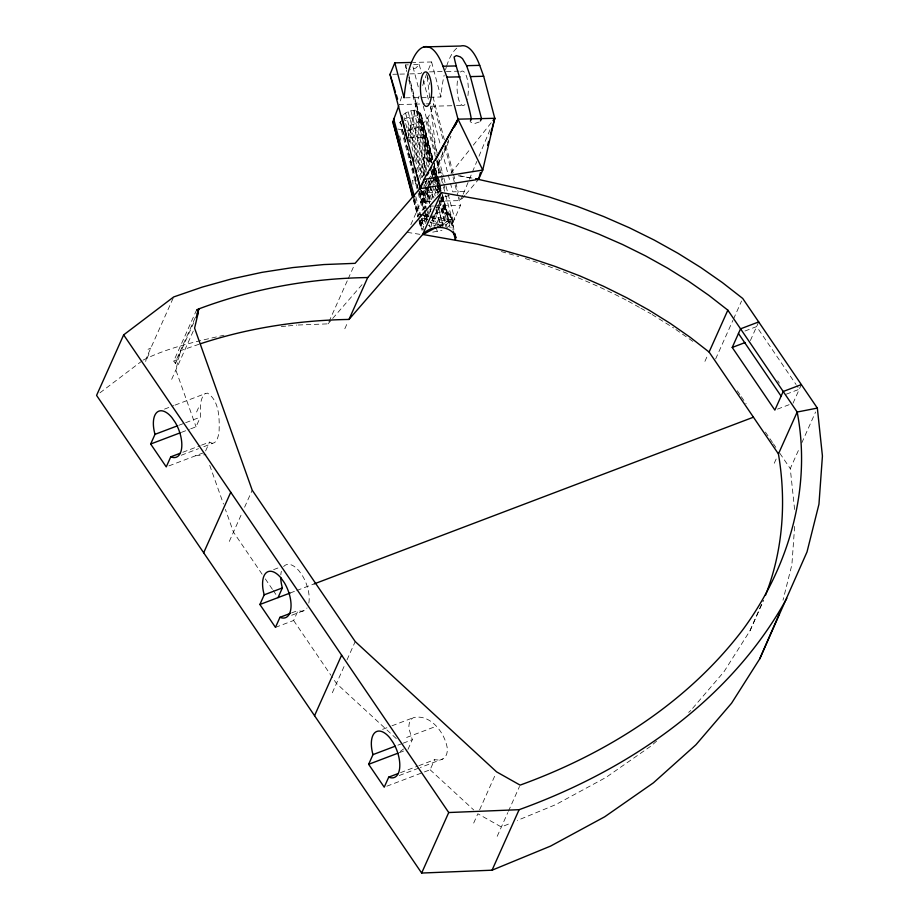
<?xml version="1.0" encoding="UTF-8"?>
<svg xmlns="http://www.w3.org/2000/svg" width="919" height="919" viewBox="0 0 919 919"><rect width="100%" height="100%" fill="white"/><g stroke="black" fill="none" stroke-linecap="round" stroke-linejoin="round"><path stroke-width="0.69" stroke-dasharray="4.59 3.45" d="M430.77 201.318L423.693 201.491L423.969 190.095M424.004 188.671L424.107 184.397M424.337 174.415L425.221 137.379L408.151 137.816L409.173 141.963M794.636 526.438L791.891 564.726L783.022 600.164M417.64 216.93L419.788 212.105L422.418 210.118M438.857 226.281C457.111 225.431 451.884 206.338 436.364 207.476M421.568 177.735L407.668 125.512C429.931 123.571 420.879 101.423 403.315 114.611L404.957 120.78L409.863 118.172L417.973 117.368M424.854 230.692C420.845 228.957 418.88 224.225 420.661 220.204L419.569 216.08M434.205 214.518L437.49 226.878C442.51 225.775 449.437 221.893 448.127 215.85L441.913 192.496M408.312 64.835L405.578 64.916L406.577 71.487M196.643 309.818L173.737 361.029L175.449 363.522L176.287 359.961L195.092 317.928M408.151 137.816L416.364 104.1L419.087 96.116M401.66 96.541L399.283 104.525L424.911 103.893M420.994 190.417L423.693 201.491L427.76 189.429M428.208 188.085L430.919 180.044M431.379 178.7L434.09 170.658L439.535 191.382L432.895 166.419M422.706 85.456L426.784 73.474L429.678 97.575M406.807 130.326C421.407 130.027 430.804 116.966 433.458 103.675L443.326 140.779M446.278 228.222L452.952 222.57L460.522 205.362L458.328 197.114M463.187 194.127L476.812 161.445M478.983 156.219L490.424 128.752M428.392 69.637L431.585 61.975L413.205 62.412M423.693 201.491L428.541 189.854M430.724 184.616L432.367 180.687M434.549 175.449L450.919 136.184M462.648 195.425L460.465 200.606L439.259 201.112M692.616 708.331L723.896 671.869L750.053 630.652L763.149 600.601M173.117 298.216L146.615 357.457L145.707 361.293L149.866 351.977M175.449 363.522L194.254 321.489M171.681 379.317L194.587 328.117M196.609 411.999L199.733 405.015M190.704 428.828L196.034 426.807L200.365 417.123L200.48 404.728A23.86 8.88 83.7 0 1 205.132 393.688L207.487 393.102C219.503 400.879 219.538 418.65 219.078 431.597A23.86 8.88 83.7 0 1 214.426 442.648L203.811 446.68M205.615 450.919L209.555 442.108L212.071 443.234L214.426 442.648M229.302 541.417L242.248 512.469M244.592 507.231L252.208 490.206M298.216 325.016L328.026 323.856L347.6 280.077M348.186 278.79L353.941 265.913M344.82 328.749L347.945 321.765M410.827 224.661L426.37 189.9M426.944 188.613L430.402 180.882M432.711 175.736L434.434 171.876L445.784 173.634M275.459 627.378L293.62 620.486L298.124 610.423A24.629 12.027 69.2 0 0 307.015 607.964M332.31 692.765L344.671 665.126M347.014 659.888L355.216 641.565M407.99 749.376L412.321 739.692L408.944 728.629A23.86 13.624 52.8 0 1 413.401 717.647C430.517 713.638 444.819 732.822 447.254 748.02A23.86 13.624 52.8 0 1 442.786 758.991L420.328 767.514M386.842 786.193L430.115 769.766L434.618 759.703L439.075 760.093L442.786 758.991M473.687 823.068L477.846 813.763L501.372 827.008L510.654 823.183M479.603 809.834L495.421 774.487M704.93 361.362L708.055 354.378M497.202 836.313L507.816 812.603M508.402 811.293L519.522 786.423M715.648 358.95L732.925 320.329M733.5 319.042L741.564 301.018M750.375 340.558L758.703 321.937M793.028 403.223L801.357 384.601M774.269 463.233L776.348 458.581M794.602 509.471L790.271 468.61L799.496 448.012M801.793 442.855L815.612 411.965M750.053 630.652L763.528 600.544M434.227 172.117L448.725 139.826M418.237 86.868L412.413 64.732L419.248 64.548L415.813 68.063L410.391 69.626M428.863 216.137C424.877 218.423 419.581 222.605 421.453 227.832L419.661 221.077M451.677 223.891L452.539 222.49M450.93 173.174L469.724 149.659M473.308 145.168L492.102 121.653M465.003 195.299L460.465 200.606L459.741 197.849M465.91 194.231L478.592 179.366M425.21 182.502L427.013 180.423M427.921 179.389L434.434 171.876M328.026 323.856L331.759 319.548M332.689 318.468L362.557 284.04M656.614 741.07L651.272 745.849L606.023 777.405L555.777 804.607L517.294 820.449M688.641 712.386L690.778 710.479M400.213 751.489L403.521 748.974M99.987 392.804L142.066 360.903M143.203 360.041C168.223 347.497 196.62 341.443 223.972 335.228M479.258 121.997L474.353 123.628L470.723 122.193M438.064 226.442L450.62 219.71L453.136 230.405M449.265 195.333L445.681 196.677L442.142 196.769M148.039 349.289L150.785 348.14M173.737 361.029L176.287 359.961M164.49 409.116L173.668 405.624M174.978 405.13L205.132 393.688M179.021 425.221L184.351 423.199M185.684 422.694L200.365 417.123M181.365 432.378L189.36 429.334M182.789 452.263L200.193 445.669M201.525 445.152L209.555 442.108M181.25 455.238L198.504 448.69M168.912 465.887L202.697 453.067M744.953 331.024L756.624 326.59L796.049 384.521M273.632 569.619L278.825 567.655M786.296 394.182L799.266 389.254L796.853 385.704M290.105 593.031L295.458 590.997M296.791 590.492L314.206 583.887M777.463 409.127L789.134 404.693M291.633 612.893L298.124 610.423M291.668 615.259L304.648 610.342M382.603 729.341L390.632 726.297M391.976 725.792L413.412 717.659M406.646 737.452L436.261 726.263M397.893 745.171L401.833 743.678M403.142 743.184L412.321 739.692M399.26 752.695L404.245 750.8M400.523 772.649L417.571 766.17M418.88 765.676L434.618 759.703M399.202 775.533L419.018 768.02M199.055 344.246L180.457 350.656L175.851 370.012L196.034 426.807M435.227 213.484C439.374 212.002 445.635 211.359 448.127 215.85M432.723 232.139L441.947 230.278M195.609 455.755L205.925 454.618M281.248 326.578L286.9 326.027M288.313 325.9L296.791 325.073M426.336 103.858L430.609 103.744M427.255 192.473L439.029 192.174L435.032 176.953M464.279 191.531L452.699 191.83L450.517 183.524M429.196 206.132L433.469 206.028M434.894 205.994L460.522 205.362M429.483 71.877L444.98 71.498M446.381 71.464L461.878 71.096M392.85 74.29L398.501 74.152M399.914 74.117L405.578 73.991M409.817 73.888L421.132 73.612M405.52 97.828L440.879 96.989A74.416 24.262 88.7 0 1 444.164 75.14M431.114 106.236L455.054 105.662M456.467 105.628L463.509 105.455M397.789 129.016L405.658 130.464M459.822 175.828L471.964 178.045M407.37 232.381L420.04 234.356M418.34 214.173L422.395 214.851M429.139 215.999L425.106 215.31L427.036 222.513M430.483 216.241L450.62 219.71M458.19 175.747L471.792 178.16M423.108 218.262L429.943 219.928M431.31 220.261L446.347 223.937M418.156 214.426L422.177 215.414M423.521 215.747L448.989 222.019M420.902 220.1L428.84 222.122M442.085 225.511L430.172 222.467L431.252 226.602M501.372 251.576L518.718 256.55M525.312 258.572C560.36 269.612 594.455 283.626 627.08 300.547M429.69 161.399L427.726 160.641L425.807 156.184L423.303 157.448L423.716 161.71L422.235 164.65L424.038 177.838M628.332 301.248L639.601 307.509M640.853 308.21L650.882 313.781M652.076 314.528L673.616 327.957M428.369 225.201L430.012 226.327M675.89 329.542L695.224 343.028M419.96 221.755L422.66 223.754A17.036 9.994 0.2 0 0 426.152 225.293M396.284 738.589L336.469 683.46L331.713 676.464M430.115 769.766L473.699 809.938M434.676 174.208L435.273 174.851M777.738 380.753L779.346 383.12M737.314 390.793L740.519 395.503M741.323 396.686L746.136 403.763M765.401 432.056L772.626 442.671M773.43 443.843L775.831 447.381M779.84 453.285L790.271 468.61M262.122 574.214L233.472 532.101L225.396 509.39M265.315 578.89L272.472 589.424M273.276 590.595L276.458 595.271M293.62 620.486L330.92 675.293M405.486 67.34L406.152 68.328M209.727 465.313L223.489 504.049M419.11 221.468L420.442 226.327M431.585 61.975L440.879 96.989M427.151 74.864L429.713 84.537M433.01 96.966L444.359 139.803M445.83 145.34L453.147 172.967M453.515 174.357L455.342 181.261M455.709 182.64L458.271 192.312M444.796 146.27L457.961 195.736M427.772 117.678L437.283 153.404M438.742 158.895L443.498 176.758M443.866 178.137L445.692 185.006M446.06 186.385L454.836 219.354M425.888 120.894L436.134 159.366M436.491 160.733L440.879 177.229M441.246 178.596L443.073 185.477M443.44 186.844L445.278 193.714M445.635 195.092L452.952 222.57M421.063 114.174L433.136 159.515M433.504 160.894L441.545 191.118M421.361 115.932L433.067 159.906M433.435 161.273L439.282 183.26M439.65 184.639L441.12 190.13M442.579 195.632L448.426 217.619M420.063 112.669L432.493 159.389M434.331 166.259L440.913 190.991M442.372 196.494L447.128 214.357M422.97 123.916L432.481 159.642M434.308 166.511L440.89 191.244M442.361 196.735L450.034 225.592M420.936 117.85L431.907 159.067M433.734 165.937L436.295 175.552M436.663 176.93L438.489 183.8M438.857 185.178L440.316 190.67M442.154 197.539L448.001 219.526M436.812 179.676L438.616 186.431M438.972 187.786L440.052 191.841M441.488 197.24L445.807 213.449L448.254 214.104A16.427 9.27 -14.9 0 1 452.539 222.49M408.404 73.922L432.7 165.225M432.975 166.5L439.833 192.278M441.166 197.022L445.485 213.231M416.364 104.1L432.527 165.041M442.085 201.043L440.982 196.896L442.085 201.043L441.74 198.217M419.811 119.769L431.149 162.364M432.975 169.245L438.822 191.221M440.649 198.09L446.875 221.456M416.25 110.866L430.437 164.156M431.907 169.693L434.113 177.987M434.48 179.366L435.583 183.513M437.053 189.05L438.156 193.197M439.994 200.101L443.314 212.553M418.053 121.584L429.759 165.558M431.218 171.049L432.321 175.173M432.688 176.551L434.882 184.799M435.25 186.166L437.444 194.414M439.271 201.284L445.118 223.271M419.213 126.546L429.46 165.018M430.919 170.509L437.134 193.875M438.96 200.744L445.91 226.844M413.699 110.682L428.725 167.143M432.367 180.848L434.193 187.694M434.561 189.061L436.387 195.919M438.57 204.144L440.764 212.358M415.802 123.169L427.875 168.51M430.437 178.125L435.192 195.988M437.743 205.603L442.866 224.845M410.942 111.004L426.979 171.256M429.552 180.917L433.963 197.493M436.536 207.154L438.007 212.68M414.883 128.591L426.221 171.187M428.782 180.813L429.874 184.926M430.241 186.304L433.171 197.298M436.456 209.658L440.844 226.154M413.205 124.398L426.002 172.485M428.197 180.733L429.288 184.857M429.655 186.224L432.952 198.596M435.882 209.589L440.27 226.074M408.162 111.796L425.52 176.988M426.244 179.71L431.999 201.33M410.425 125.202L423.958 176.034M425.428 181.537L426.519 185.661M426.887 187.028L430.908 202.146M424.21 179.159L426.014 185.902M426.37 187.258L430.322 202.111M410.253 129.935L422.694 176.643M424.888 184.891L429.644 202.754M432.929 215.126L435.859 226.12M436.226 227.487L437.318 231.611M405.566 113.037L422.694 177.378M425.267 187.062L429.69 203.65M430.058 205.029L431.528 210.566M424.865 190.095L428.518 203.834M429.977 209.337L430.712 212.082M432.171 217.573L434.365 225.821M405.693 123.548L414.906 158.148M415.273 159.538L420.799 180.296M423.739 191.37L427.427 205.213M428.897 210.75L429.644 213.518M408.783 139.068L409.506 141.813M422.671 191.278L426.703 206.396M428.162 211.898L428.897 214.644M430.724 221.513L431.815 225.637M422.349 191.152L426.347 206.201M421.672 190.601L426.094 207.212M426.462 208.602L428.3 215.528M421.247 190.382L426.048 208.406M427.519 213.943L428.254 216.723M420.764 190.428L425.256 208.464M426.726 213.966L427.45 216.712M419.811 191.175L424.567 209.038M424.934 210.417L427.496 220.032M403.866 133.14L405.325 138.643M407.519 146.879L411.184 160.618M413.01 167.488L414.101 171.612M419.592 192.22L423.981 208.716M425.44 214.207L427.278 221.077M418.283 188.969L399.995 120.263L417.812 187.867M418.65 190.336L423.774 209.578M424.141 210.956L426.703 220.571M419.271 193.358L423.648 209.819M401.408 130.153L417.835 191.841M418.202 193.22L422.602 209.773M424.073 215.287L425.911 222.18M399.627 135.932L401.098 141.457M415.79 196.609L421.224 217.068M421.591 218.423L423.774 226.602M414.814 198.217L419.202 214.701M414.205 199.101L418.524 215.31M419.96 220.721L422.12 228.82M413.55 198.125L418.214 215.678M413.722 200.032L418.111 216.516M418.478 217.895L419.949 223.386M413.401 200.147L417.777 216.608M419.248 64.548L421.43 72.854M423.245 79.769L428.334 99.137M430.517 107.431L440.695 146.167M442.154 151.704L450.149 182.146M423.326 106.236L435.686 153.266M437.501 160.182L441.143 174.013M441.499 175.403L443.326 182.318M443.682 183.697L445.497 190.612M405.578 64.916L406.669 69.063M408.852 77.357L431.034 161.744M433.217 170.038L434.664 175.575M408.76 79.781L430.942 164.168M432.389 169.693L433.848 175.23M434.205 176.609L436.031 183.524M437.478 189.061L438.57 193.208M408.553 152.887L413.205 170.612M422.349 218.033L423.039 220.675M448.231 211.761L452.125 228.142M425.451 223.547L423.004 212.771M451.137 217.194L453.94 229.394M450.505 214.621L453.929 229.532M446.071 210.152L450.115 227.774M442.579 208.613L446.623 226.235M438.524 207.648L442.889 226.625M435.434 212.726L438.547 226.281M430.184 208.981L430.804 211.692M432.045 217.114L434.227 226.602M427.094 214.012L427.714 216.723M429.587 224.856L430.207 227.567M421.35 218.883L423.533 228.371M419.891 220.951L422.074 230.439M430.701 106.076L436.479 154.277M437.329 161.365L438.857 174.116M439.535 179.791L440.89 191.129M413.022 184.386L412.688 180.354L415.629 183.57L415.331 178.217M280.812 574.903A24.629 12.027 69.2 0 1 281.375 571.319M283.638 566.609A24.629 12.027 69.2 0 1 299.192 571.09L302.569 575.914A24.629 12.027 69.2 0 1 308.818 603.082M399.305 122.962A16.416 8.776 -12.9 0 1 401.867 120.699M405.21 118.735A16.416 8.776 -12.9 0 1 421.327 116.127M464.934 104.525A17.243 5.629 88.6 0 1 458.271 98.057A17.243 5.629 88.6 0 1 458.167 77.104M460.465 72.038A17.243 5.629 88.6 0 1 467.116 78.506A17.243 5.629 88.6 0 1 467.22 99.459M445.543 69.706A74.416 24.262 88.7 0 1 446.289 67.167M446.68 65.938A74.416 24.262 88.7 0 1 456.823 48.144"/><path stroke-width="1.38" d="M470.39 121.17L471.275 118.85C467.76 97.724 458.317 77.655 454.089 56.989L456.352 55.588L460.27 56.852L462.487 58.621L466.588 65.686L470.413 76.599L481.51 118.608L480.465 120.929M454.871 233.449L455.813 237.516L455.342 239.767L453.458 231.749M412.677 197.401L392.884 121.71L398.766 105.788M367.726 277.549C310.312 278.354 253.001 288.589 199.193 308.761L196.643 309.818L198.343 312.322L194.587 328.117L252.208 490.206L355.216 641.565L496.593 771.868L520.108 785.113C606.058 753.959 686.723 703.368 742.632 629.974C788.548 567.862 811.891 488.782 797.175 412.034L727.837 310.151L708.871 295.367L688.79 281.363L667.665 268.187L645.552 255.896L622.531 244.5L598.648 234.058L573.984 224.569L548.597 216.091L522.578 208.624L495.996 202.203L441.442 192.565L367.726 277.549L348.99 319.433C298.629 320.283 248.245 327.911 200.388 343.786M480.384 172.577L478.592 179.366L419.799 188.74L423.969 179.423L458.007 119.171L446.91 77.139L442.947 66.248L456.111 65.938M487.587 145.432L488.667 141.354M490.47 134.576L494.778 118.287L483.681 76.266L479.718 65.364A74.416 24.262 88.7 0 0 460.752 46.019L423.981 46.903M493.698 120.906L494.778 118.287L458.007 119.171L435.491 160.159M420.397 189.05L390.012 74.359L394.814 62.848L411.781 62.446M455.824 124.398L458.007 119.171L482.751 170.049L478.592 179.366L475.87 178.883M765.424 595.374C783.114 550.642 786.446 501.177 778.427 453.917L709.1 352.046L690.123 337.25L670.043 323.258L648.929 310.082L626.815 297.79L603.794 286.395L579.912 275.941L555.237 266.464L529.861 257.975L503.842 250.519L477.26 244.098L422.694 234.46L348.99 319.433M421.603 186.66L355.09 263.339L323.867 264.557L292.782 267.578L262.03 272.346L231.806 278.871L202.295 287.084L173.691 296.94L123.651 334.884L96.575 395.4L421.649 873.05L492.044 870.201L550.607 846.077L604.691 816.796L653.398 782.839L695.924 744.769L731.57 703.207L759.737 658.843L779.392 613.72M759.737 658.843L807.02 551.917L818.955 504.209L822.425 456.008L817.347 408.093L742.713 298.445L722.288 282.512L700.68 267.44L677.946 253.276L654.144 240.031L629.366 227.774L603.657 216.528L577.098 206.315L549.78 197.183L521.774 189.153L475.939 178.837M196.85 313.999L199.193 308.761M196 317.56L198.343 312.322M150.67 444.015L155.001 434.342A24.629 12.027 69.2 0 1 156.644 412.608A24.629 12.027 69.2 0 1 171.819 417.502L175.184 422.326A24.629 12.027 69.2 0 1 181.629 448.3A24.629 12.027 69.2 0 1 170.75 456.835L166.247 466.898L150.67 444.015L180.021 432.883M203.673 552.767L230.749 492.251M422.694 234.46L441.442 192.565M259.893 604.495L264.212 594.823A24.629 12.027 69.2 0 1 265.867 573.088A24.629 12.027 69.2 0 1 281.03 577.982L284.408 582.807A24.629 12.027 69.2 0 1 290.852 608.78A24.629 12.027 69.2 0 1 279.962 617.315L275.459 627.378L259.893 604.495L290.105 593.031M278.043 597.614L282.374 587.93A24.629 12.027 69.2 0 1 280.743 577.557M314.551 715.683L341.627 655.167M368.645 764.309L372.976 754.625A24.629 12.027 69.2 0 1 374.619 732.891A24.629 12.027 69.2 0 1 389.782 737.785L393.16 742.609A24.629 12.027 69.2 0 1 399.604 768.583A24.629 12.027 69.2 0 1 388.726 777.129L384.222 787.192L368.645 764.309L398.007 753.166M421.649 873.05L448.725 812.534L123.651 334.884M709.1 352.046L727.837 310.151M492.044 870.201L519.12 809.685C627.654 770.513 730.134 701.243 786.802 598.338M801.357 384.601L783.195 391.494L774.866 410.115L732.225 347.451L740.553 328.83L758.703 321.937M778.427 453.917L797.175 412.034L817.347 408.093M454.526 126.914L458.007 119.171M419.799 188.74L423.211 182.525M427.312 175.07L428.679 172.588M430.035 170.107L431.402 167.614M492.998 120.527L494.778 118.287L482.751 170.049L423.969 179.423M435.56 227.786L423.016 234.506C430.276 224.546 451.792 224.753 455.813 237.516M155.001 434.342L177.689 425.738M170.75 456.835L180.113 453.285M732.225 347.451L745.194 342.523M264.212 594.823L282.374 587.93M314.206 583.887L753.442 417.192M279.962 617.315L290.335 613.387M372.976 754.625L395.273 746.171M388.726 777.129L397.904 773.637M408.151 137.816L406.853 137.919L401.81 115.656M448.725 812.534L519.12 809.685M470.413 76.599L483.681 76.266M466.588 65.686L479.718 65.364M446.91 77.139L460.178 76.851M738.462 333.482L781.116 396.146M393.378 124.639L394.492 126.305M390.012 74.359L395.492 92.187M396.33 94.921L397.594 99.034M394.814 62.848L404.096 97.862A74.416 24.262 88.7 0 1 442.947 66.248M393.596 118.517L414.446 196.838M392.884 121.71L412.999 197.275M412.884 157.195L413.895 161.342M415.583 168.269L416.606 172.416M417.283 175.184L420.316 187.648M421.545 77.977A17.243 5.629 88.6 0 0 425.417 106.11A17.243 5.629 88.6 0 0 431.252 83.388A17.243 5.629 88.6 0 0 421.545 77.977"/></g></svg>
